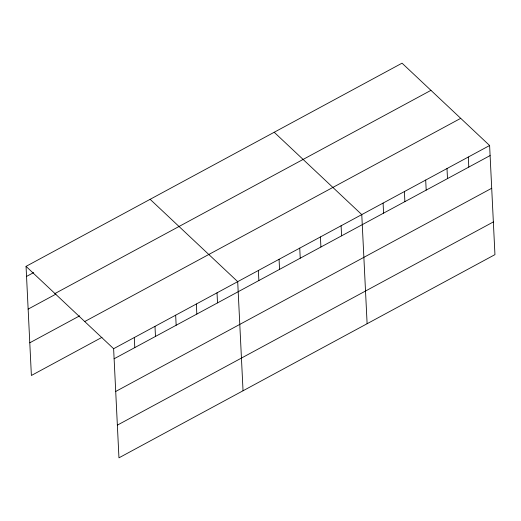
<?xml version="1.0" encoding="UTF-8"?>
<svg xmlns="http://www.w3.org/2000/svg" width="521" height="521" viewBox="0 0 521 521"><rect width="100%" height="100%" fill="white"/><g stroke="black" fill="none" stroke-linecap="round" stroke-linejoin="round"><path stroke-width="0.78" d="M26.05 266.368L402.043 63.171L489.616 145.515L494.95 254.632L118.957 457.829L113.624 348.712L26.05 266.368L31.384 375.485L101.979 337.334M26.545 276.43L33.67 272.574M54.952 293.544L430.939 90.348M28.141 309.116L55.949 294.091M29.788 342.798L79.706 315.824M84.721 321.542L460.714 118.339M113.624 348.712L489.616 145.515M114.119 358.774L490.105 155.571M115.714 391.46L491.707 188.263M117.362 425.136L493.354 221.939M274.202 132.262L361.776 214.6L367.116 323.717M150.126 199.315L237.7 281.653L243.04 390.77M468.307 157.029L468.802 167.085M446.998 168.543L447.493 178.599M425.696 180.058L426.185 190.119M404.387 191.572L404.882 201.634M383.085 203.086L383.573 213.148M341.099 225.775L341.587 235.837M320.415 236.951L320.91 247.013M299.738 248.126L300.233 258.188M279.061 259.302L279.549 269.364M258.377 270.477L258.872 280.539M217.023 292.835L217.511 302.89M196.339 304.01L196.834 314.065M175.662 315.185L176.157 325.241M154.984 326.361L155.473 336.416M134.301 337.536L134.796 347.592"/></g></svg>
